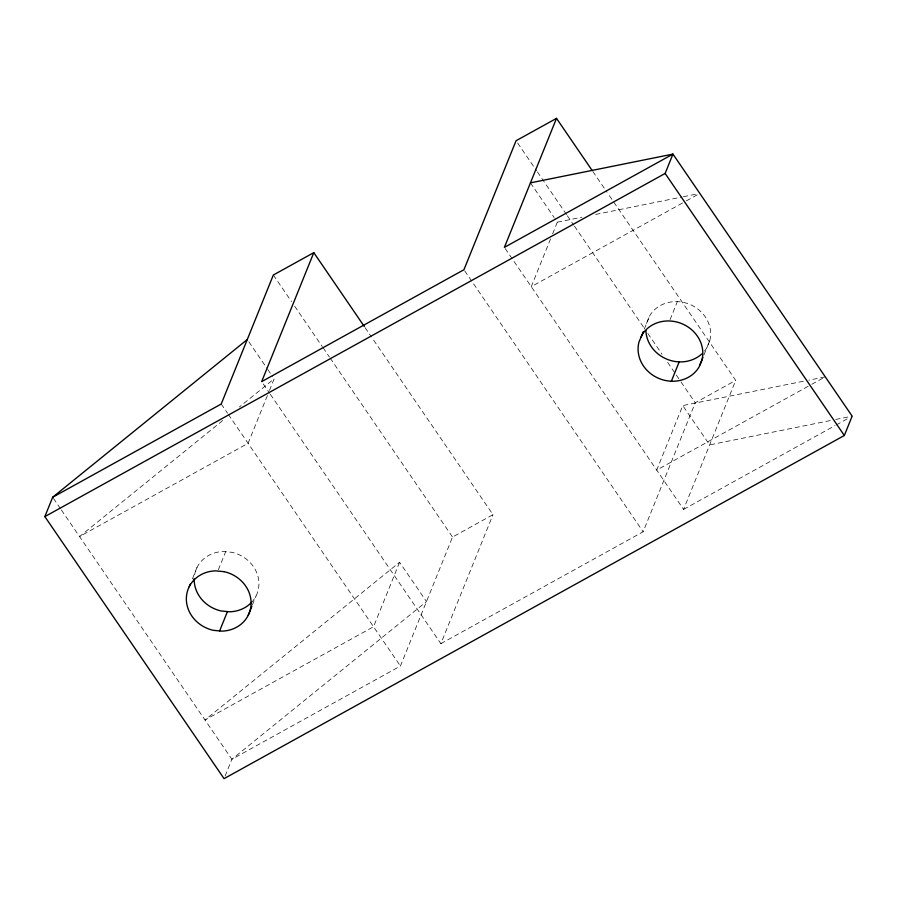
<?xml version="1.0" encoding="UTF-8"?>
<svg xmlns="http://www.w3.org/2000/svg" width="897" height="897" viewBox="0 0 897 897"><rect width="100%" height="100%" fill="white"/><g stroke="black" fill="none" stroke-linecap="round" stroke-linejoin="round"><path stroke-width="0.67" stroke-dasharray="4.49 3.36" d="M192.362 578.946L197.06 567.33M267.384 395.588L248.099 443.309L79.553 536.563L224.149 419.359M269.47 390.43L274.157 378.814L239.364 407.014M218.352 569.786L225.652 551.722M252.393 604.993L256.037 595.967M225.102 776.062L231.875 759.288L426.479 601.551L399.602 562.24L204.987 719.988L373.544 626.734L399.602 562.24M550.556 238.927L531.271 286.659L685.173 201.522M552.642 233.769L557.329 222.164L554.963 218.7M61.366 509.967L231.875 759.288L400.421 666.045L452.537 537.056L492.991 514.676L372.21 338.057M270.356 394.321L440.876 643.665L492.991 514.676M644.293 329.143L648.98 317.527M670.07 319.68L677.37 301.616M803.342 381.259L682.774 405.59L656.716 470.084L810.608 384.948M703.91 354.999L709.774 340.737A32.797 29.702 22 0 0 689.827 304.386A32.797 29.702 22 0 0 649.787 315.609L646.771 322.752A32.797 29.702 22 0 0 646.064 326.586M440.876 643.665L643.138 531.764L695.265 402.775L735.708 380.395L607.818 193.393M505.179 248.514L683.592 509.395L735.708 380.395M709.774 340.737L706.758 347.879A32.797 29.702 22 0 1 704.504 351.075M686.396 200.85L699.828 193.416M811.83 384.275L825.274 376.841L808.825 380.16M683.592 509.395L835.051 425.604M836.273 424.931L849.706 417.497M557.329 222.164L581.996 217.186M595.698 214.428L682.012 197.004M683.379 196.735L697.081 193.965M830.23 420.57L709.65 444.89L682.774 405.59M835.712 419.46L852.15 416.141M592.827 171.462L607.034 192.238M517.636 143.049L536.585 170.755M537.37 171.91L566.579 214.618M567.364 215.773L573.688 225.012M574.472 226.167L644.73 328.896M647.892 333.516L662.098 354.293M667.626 362.377L675.519 373.914M676.316 375.069L680.262 380.844M681.047 381.999L695.265 402.775M530.452 182.853L554.167 217.534M464.724 270.883L643.138 531.764M365.101 327.663L371.425 336.902M273.338 275.02L291.491 301.56M294.653 306.18L322.281 346.59M323.077 347.733L329.39 356.972M330.174 358.127L452.537 537.056M248.861 341.824L267.048 368.409M267.833 369.564L272.576 376.505M263.258 383.938L269.571 393.166M221.223 404.009L227.546 413.259M228.331 414.414L400.421 666.045M53.461 498.407L60.57 508.812M251.575 602.347A32.797 29.702 22 0 0 231.83 552.305L223.387 551.509A32.797 29.702 22 0 0 194.604 574.697"/><path stroke-width="1.35" d="M530.452 182.853L672.941 154.105L852.15 416.141L844.335 435.493L224.059 778.641L44.85 516.605L52.665 497.252L247.28 339.515M364.317 326.519L313.793 252.64L261.677 381.629L463.94 269.728L516.055 140.739L556.51 118.359L592.031 170.307M189.245 586.683L190.276 584.104M219.63 630.927L227.446 611.575M248.222 615.308L251.866 606.282M556.51 118.359L504.394 247.359L672.941 154.105L665.126 173.457L44.85 516.605M641.164 336.88L643.25 331.722M671.36 381.225L679.175 361.872M699.75 365.314L702.867 357.578M313.793 252.64L273.338 275.02L221.223 404.009L52.665 497.252M665.126 173.457L844.335 435.493M251.575 602.347A32.797 29.702 22 0 1 229.71 611.788L221.267 610.992A32.797 29.702 22 0 1 194.189 578.576M701.802 353.923A32.797 29.702 22 0 1 666.718 359.114A32.797 29.702 22 0 1 645.907 330.511M641.972 334.962L638.956 342.105A32.797 29.702 22 0 0 658.903 378.456A32.797 29.702 22 0 0 698.931 367.232L701.947 360.089A32.797 29.702 22 0 0 682 323.739A32.797 29.702 22 0 0 641.972 334.962M224.015 571.658L215.56 570.862A32.797 29.702 22 0 0 186.363 597.929A32.797 29.702 22 0 0 213.441 630.333L221.895 631.14A32.797 29.702 22 0 0 251.093 604.062A32.797 29.702 22 0 0 224.015 571.658"/></g></svg>
